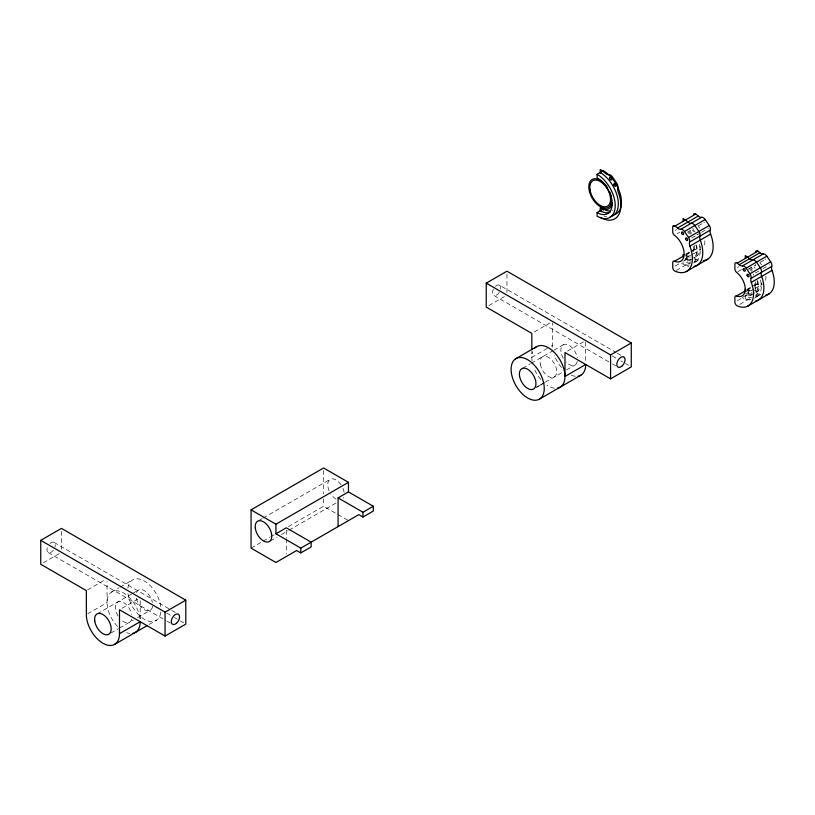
<?xml version="1.0" encoding="UTF-8"?>
<svg xmlns="http://www.w3.org/2000/svg" width="815" height="815" viewBox="0 0 815 815"><rect width="100%" height="100%" fill="white"/><g stroke="black" fill="none" stroke-linecap="round" stroke-linejoin="round"><path stroke-width="0.61" stroke-dasharray="4.08 3.06" d="M110.911 633.011L118.419 628.671M119.489 628.049L133.395 620.011M544.033 382.897L536.443 387.298L544.094 382.897M536.953 387.013L544.328 382.734M545.388 382.123L562.34 372.373M149.145 624.453L156.572 620.154M746.784 289.457L750.982 287.033M752.031 286.422L756.228 283.997M43.338 562.788L60.178 553.069M488.827 305.584L504.373 296.609M675.309 230.4L676.613 229.657M677.071 233.783L679.659 232.285M687.605 232.041L690.875 230.156M698.506 225.745L702.866 223.229M691.741 237.98L700.462 232.937M701.552 232.316L707.002 229.168M87.633 589.856L104.463 580.137M534.416 331.899L549.952 322.934M685.68 254.168L689.877 251.743M690.926 251.132L694.074 249.319M686.128 254.555L690.02 252.304M692.607 250.816L695.195 249.319A16.117 9.301 60 0 0 700.686 249.645M685.67 255.156L689.561 252.915M692.149 251.417L693.443 250.663A2.934 1.691 60 0 1 695.195 249.319M685.802 255.859L686.189 255.635A19.784 11.42 60 0 0 690.04 257.234M685.109 258.722L692.74 254.321M693.83 253.689L700.37 249.91M684.121 260.423L686.189 259.231A24.175 13.957 60 0 0 690.896 261.177M675.309 265.965L679.201 263.724M684.376 260.729L690.855 256.99M111.41 592.148L119.041 587.737M120.131 587.116L132.132 580.188M689.867 260.209L692.974 258.416M694.013 257.815L696.081 256.623M676.338 270.427L690.58 262.206M694.462 259.954L695.755 259.211A27.842 16.076 60 0 0 699.066 260.331M694.136 262.817L698.282 260.423A24.175 13.957 60 0 1 694.044 261.554M87.633 613.777L107.06 602.56L107.06 581.625M547.364 348.351L531.828 357.327L531.828 351.346M551.246 346.11L552.55 345.366L552.55 322.934M131.694 593.952L98.126 613.328M132.784 593.33L138.244 590.182M258.732 520.602L262.033 518.697M263.133 518.065L330.156 479.363M522.659 368.237L530.29 363.826M531.38 363.195L552.774 350.837M553.823 350.236L563.257 344.786M122.077 608.245L137.623 599.269M567.566 351.041L584.406 341.322M251.061 548.128L262.053 541.792M263.153 541.15L269.745 537.35M270.845 536.718L274.135 534.813M288.418 526.561L323.586 506.258L348.453 520.622M737.473 267.503L738.767 266.76M566.547 369.939L574.982 365.079M270.458 540.905L277.049 537.095M281.44 534.559L288.031 530.748M289.131 530.117L336.381 502.835M137.664 617.546L150.459 610.16M737.911 271.609L741.793 269.368M748.252 269.245L755.882 264.834M760.252 262.318L765.703 259.17M755.383 273.005L758.663 271.12M763.023 268.593L766.294 266.709M746.968 289.967L750.86 287.726M754.741 285.474L757.329 283.987A14.65 8.456 60 0 0 762.259 284.201M746.54 290.578L750.421 288.337M754.313 286.096L755.607 285.342A2.934 1.691 60 0 1 757.329 283.987M746.285 291.526L748.353 290.334A18.317 10.575 60 0 0 751.919 291.811M745.511 293.94L754.232 288.897M755.322 288.276L761.862 284.496M743.178 296.915L748.353 293.92A22.708 13.111 60 0 0 751.277 295.295M737.473 300.654L742.659 297.658M745.246 296.161L751.725 292.422M754.313 290.924L755.607 290.181L755.607 285.342M751.298 294.826L757.512 291.24M739.806 304.372L751.461 297.638M755.342 295.397L757.94 293.899A26.375 15.23 60 0 0 761.016 294.918M754.527 298.035L759.712 295.04M495.459 286.34A5.858 3.382 -60 0 1 499.534 285.209L616.15 352.538M617.25 353.17L623.852 356.99M612.289 355.931L617.036 358.671M620.836 360.862L622.731 361.962M625.584 363.602L628.436 365.252M493.381 289.121A5.858 3.382 -60 0 0 493.666 295.356L611.393 363.327M612.493 363.959L615.794 365.864M54.045 542.413L170.661 609.742M171.761 610.374L177.263 613.552M166.8 613.135L171.547 615.875M174.4 617.515L177.242 619.166M180.095 620.806L184.842 623.546M48.177 552.56L165.903 620.531M167.004 621.162L170.304 623.067M748.353 290.334L748.353 293.92M745.246 296.314L745.246 298.708A26.375 15.23 60 0 0 749.342 300.541M693.443 250.663L693.443 251.57M686.189 255.635L686.189 259.231M683.082 261.625L683.082 264.009A27.842 16.076 60 0 0 688.848 266.342M585.7 342.076L585.7 363.011M506.961 274.186L506.961 293.624M323.586 470.449L323.586 493.91M323.586 498.851L323.586 506.258M286.289 530.188L286.289 537.615M286.289 538.878L286.289 553.986M140.211 600.767L140.211 618.717M61.471 531.38L61.471 549.33M613.023 209.873A21.241 12.266 60 0 1 612.422 210.576M606.676 216.729A25.642 14.802 60 0 1 604.149 216.138M336.014 499.086A11.726 6.764 60 0 1 330.788 493.931M329.077 490.742A11.726 6.764 60 0 1 330.462 479.2A11.726 6.764 60 0 1 341.24 485.098M342.952 488.287A11.726 6.764 60 0 1 344.164 492.474M343.726 497.486A11.726 6.764 60 0 1 343.38 498.159M160.8 612.085A23.441 13.539 60 0 1 144.632 619.471A23.441 13.539 60 0 1 127.986 593.778M127.904 588.257A23.441 13.539 60 0 1 144.072 580.871A23.441 13.539 60 0 1 160.718 606.564M129.738 633.449A23.441 13.539 60 0 1 126.651 632.695M117.533 626.409A23.441 13.539 60 0 1 107.437 598.719A23.441 13.539 60 0 1 124.471 593.503A23.441 13.539 60 0 1 140.109 619.502M152.578 606.126A11.726 6.764 60 0 1 144.866 610.017A11.726 6.764 60 0 1 136.319 597.904M136.513 592.556A11.726 6.764 60 0 1 144.683 590.793A11.726 6.764 60 0 1 152.385 602.438M131.673 619.115A11.726 6.764 60 0 1 120.956 619.644M118.032 615.957A11.726 6.764 60 0 1 119.377 601.46A11.726 6.764 60 0 1 131.663 614.398M49.97 543.544A5.858 3.382 -60 0 1 54.177 542.495A5.858 3.382 -60 0 1 54.962 547.018M53.383 550.186A5.858 3.382 -60 0 1 48.034 552.468A5.858 3.382 -60 0 1 47.891 546.325M554.506 388.215A23.441 13.539 60 0 1 546.916 385.098M540.783 379.505A23.441 13.539 60 0 1 534.528 369.358M532.103 360.964A23.441 13.539 60 0 1 532.725 351.611M575.227 376.255A23.441 13.539 60 0 1 570.612 374.859M561.504 367.534A23.441 13.539 60 0 1 554.394 355.218M552.611 347.119A23.441 13.539 60 0 1 552.55 345.366M577.275 361.381A11.726 6.764 60 0 1 566.068 362.074M563.257 358.315A11.726 6.764 60 0 1 565.264 344.236A11.726 6.764 60 0 1 577.275 357.897M499.534 285.209A5.858 3.382 -60 0 1 500.583 289.305M499.208 292.493A5.858 3.382 -60 0 1 493.666 295.356M693.932 228.169A1.467 0.846 60 0 1 693.769 228.465M697.834 234.445A1.467 0.846 60 0 1 696.856 234.343M755.536 264.906A1.467 0.846 60 0 1 754.904 265.232M690.692 255.472A16.117 9.301 60 0 1 685.558 255.553M687.921 232.163A16.117 9.301 60 0 1 689.368 233.936M694.288 245.366A16.117 9.301 60 0 1 693.871 251.764M751.573 290.293A14.65 8.456 60 0 1 746.754 289.875M748.944 268.135A14.65 8.456 60 0 1 753.671 275.073M755.546 281.807A14.65 8.456 60 0 1 754.782 287.359M690.804 259.211A19.784 11.42 60 0 1 685.12 258.437M689.928 231.154A19.784 11.42 60 0 1 691.629 233.436M696.611 245.009A19.784 11.42 60 0 1 693.83 257.825M699.26 244.256A24.175 13.957 60 0 1 693.534 262.939M690.336 263.347A24.175 13.957 60 0 1 684.335 261.686M692.516 230.268A24.175 13.957 60 0 1 693.534 231.694M760.446 279.963A22.708 13.111 60 0 1 755.057 297.516M752.062 297.893A22.708 13.111 60 0 1 746.418 296.344M754.109 266.821A22.708 13.111 60 0 1 755.057 268.166M751.583 293.869A18.317 10.575 60 0 1 747.131 293.054M750.737 266.8A18.317 10.575 60 0 1 752.388 268.828M757.777 280.625A18.317 10.575 60 0 1 755.199 292.483M689.327 264.997A24.175 13.957 60 0 1 681.513 263.622M689.327 231.959A24.175 13.957 60 0 1 690.753 233.976M695.867 244.989A24.175 13.957 60 0 1 694.288 262.135M690.835 259.527A19.784 11.42 60 0 1 683.826 260.831M693.422 246.395A19.784 11.42 60 0 1 693.728 253.954M700.126 246.079A19.784 11.42 60 0 1 693.85 257.428M692.618 228.852A19.784 11.42 60 0 1 695.012 232.041M750.921 299.563A22.708 13.111 60 0 1 742.139 297.506M750.921 268.522A22.708 13.111 60 0 1 752.255 270.417M757.064 280.757A22.708 13.111 60 0 1 755.576 296.874M752.194 294.195A18.317 10.575 60 0 1 745.705 295.397M754.873 283.6A18.317 10.575 60 0 1 754.873 289.04M760.823 294.266A22.708 13.111 60 0 1 755.729 296.11M761.302 282.856A18.317 10.575 60 0 1 755.444 291.984M757.94 293.899A2.934 1.691 60 0 1 755.607 290.181M765.937 258.762A1.467 0.846 60 0 1 765.112 259.211M769.492 264.865A1.467 0.846 60 0 1 769.146 264.906M759.886 262.766A14.65 8.456 60 0 1 761.505 264.763M765.937 276.204A14.65 8.456 60 0 1 765.071 281.521M695.755 259.211A2.934 1.691 60 0 1 693.83 257.112M704.313 222.077A1.467 0.846 60 0 1 703.956 222.597M708.357 228.169A1.467 0.846 60 0 1 708.021 228.567M698.037 225.908A16.117 9.301 60 0 1 699.841 228.108M704.802 240.802A16.117 9.301 60 0 1 703.834 246.711M540.284 364.132A11.726 6.764 60 0 0 553.905 377.233A11.726 6.764 60 0 0 551.022 359.323A11.726 6.764 60 0 0 540.284 364.132"/><path stroke-width="1.22" d="M147.026 625.686L114.63 644.4M597.089 174.288A25.642 14.802 60 0 1 615.223 205.696A25.642 14.802 60 0 1 597.089 216.158L597.089 212.572A21.241 12.266 60 0 0 612.116 203.903A21.241 12.266 60 0 0 597.089 177.884L597.089 174.288L603.314 170.702A25.642 14.802 60 0 1 620.684 195.692A25.642 14.802 60 0 1 613.226 214.885M597.089 212.572L603.314 208.986A21.241 12.266 60 0 0 610.211 211.034M40.75 540.355L61.471 528.395L185.789 600.166L185.789 624.096L165.068 636.057L119.489 609.742L119.489 633.663A23.441 13.539 60 0 1 102.914 643.239A23.441 13.539 60 0 1 86.339 614.53L86.339 590.6L40.75 564.286L40.75 540.355L165.068 612.136L185.789 600.166M531.828 349.849L531.828 333.396L486.239 307.082L486.239 283.151L506.961 271.191L631.279 342.972L631.279 366.893L610.567 378.853L564.978 352.538L564.978 376.469L585.7 364.499A23.441 13.539 60 0 1 578.192 376.194M674.015 226.326L675.309 225.572M710.629 234.129L689.908 246.089A27.842 16.076 60 0 1 675.044 271.171A2.934 1.691 60 0 1 672.721 267.463L672.721 262.634A2.934 1.691 60 0 1 674.474 261.279A16.117 9.301 60 0 0 684.121 253.842A16.117 9.301 60 0 0 674.474 235.27A2.934 1.691 60 0 1 672.721 231.898L672.721 227.069A2.934 1.691 60 0 1 675.044 226.03L695.755 214.07A27.842 16.076 60 0 1 698.272 216.057A5.858 3.382 60 0 0 701.572 217.32A4.391 2.537 60 0 1 705.179 219.541L709.254 225.511A4.391 2.537 60 0 1 710.313 230.105A5.858 3.382 60 0 0 710.629 234.129A27.842 16.076 60 0 1 703.284 260.668M675.044 226.03A27.842 16.076 60 0 1 677.55 228.017L698.272 216.057M677.55 228.017A5.858 3.382 60 0 0 680.851 229.28L701.572 217.32M680.851 229.28A4.391 2.537 60 0 1 684.457 231.511L705.179 219.541M689.908 246.089A5.858 3.382 60 0 1 689.592 242.065A4.391 2.537 60 0 0 688.532 237.471L709.254 225.511M689.592 242.065L710.313 230.105M674.474 261.279L683.541 256.042M275.928 533.774L286.289 527.794L311.157 542.148L311.157 546.936L300.796 552.916L296.65 550.522L275.928 562.493L251.061 548.128L251.061 509.854L323.586 467.983L348.453 482.337L348.453 491.903L373.311 506.258L373.311 511.046L362.95 517.026L358.814 514.632L300.796 548.128L275.928 533.774L275.928 524.208L348.453 482.337M515.457 358.875L536.178 346.905M686.25 271.589L707.777 259.16M745.246 291.526L745.246 289.131A14.65 8.456 60 0 0 736.607 272.353A2.934 1.691 60 0 1 734.886 269.001L734.886 264.162A2.934 1.691 60 0 1 737.218 263.133L757.94 251.173L759.926 252.742A5.858 3.382 60 0 0 763.197 253.944A4.391 2.537 60 0 1 766.823 256.175L770.684 261.819A4.391 2.537 60 0 1 771.734 266.434A5.858 3.382 60 0 0 772.009 270.417A26.375 15.23 60 0 1 765.866 295.091M737.218 263.133L739.205 264.702L759.926 252.742M338.093 526.602L338.093 497.884L348.453 491.903M739.205 264.702A5.858 3.382 60 0 0 742.475 265.904L763.197 253.944M742.475 265.904A4.391 2.537 60 0 1 746.102 268.135L766.823 256.175M119.489 633.663L140.211 621.702M745.246 289.131A14.65 8.456 60 0 1 736.607 295.947A2.934 1.691 60 0 0 734.886 297.312L734.886 302.141A2.934 1.691 60 0 0 737.218 305.859A26.375 15.23 60 0 0 751.287 282.377A5.858 3.382 60 0 1 751.012 278.394A4.391 2.537 60 0 0 749.963 273.789L770.684 261.819M486.239 283.151L610.567 354.933L631.279 342.972M580.84 375.236L539.907 398.841M751.012 278.394L771.734 266.434M751.287 282.377L772.009 270.417M736.607 295.947L744.38 291.464M338.093 497.884L362.95 512.248L373.311 506.258M747.661 306.216L769.136 293.818M251.061 509.854L275.928 524.208M746.102 268.135L749.963 273.789M684.457 231.511L688.532 237.471M745.246 258.029L745.246 255.635A26.375 15.23 60 0 1 749.566 258.722A5.858 3.382 60 0 0 752.836 259.924A4.391 2.537 60 0 1 756.463 262.155L760.324 267.799A4.391 2.537 60 0 1 761.373 272.414A5.858 3.382 60 0 0 761.648 276.397A26.375 15.23 60 0 1 755.627 301.051M683.082 220.947L683.082 218.552A27.842 16.076 60 0 1 687.911 222.037A5.858 3.382 60 0 0 691.212 223.3A4.391 2.537 60 0 1 694.818 225.531L698.893 231.491A4.391 2.537 60 0 1 699.953 236.085A5.858 3.382 60 0 0 700.268 240.109A27.842 16.076 60 0 1 694.105 266.474M683.082 256.837L683.082 254.443A16.117 9.301 60 0 0 683.917 254.891M610.567 354.933L610.567 378.853M603.314 170.702L603.314 171.598M603.314 208.986L603.314 210.107M600.207 173.096L600.207 169.51A29.299 16.921 60 0 1 605.545 173.401A5.858 3.382 60 0 0 608.866 174.705A4.391 2.537 60 0 1 612.452 176.937L616.741 183.222A4.391 2.537 60 0 1 617.811 187.786A5.858 3.382 60 0 0 618.157 191.861A29.299 16.921 60 0 1 600.207 217.361M600.207 211.38L600.207 207.784A17.584 10.147 60 0 0 612.432 203.098M362.95 512.248L362.95 517.026M300.796 548.128L300.796 552.916M165.068 612.136L165.068 636.057M610.231 212.134A21.241 12.266 60 0 1 600.207 210.779M600.207 172.495A25.642 14.802 60 0 1 617.566 197.424A25.642 14.802 60 0 1 610.211 216.668M140.211 621.387A23.441 13.539 60 0 1 132.702 633.387M534.62 348.3A23.441 13.539 60 0 1 560.18 360.23A23.441 13.539 60 0 1 557.47 388.154M609.793 191.851A16.117 9.301 60 0 1 601.827 207.397A16.117 9.301 60 0 1 589.265 183.416A16.117 9.301 60 0 1 607.664 187.796M755.607 252.202A2.934 1.691 60 0 1 757.94 251.173M693.484 214.671A2.934 1.691 60 0 1 695.755 214.07M613.838 184.608A1.467 0.846 60 0 0 615.529 186.268A1.467 0.846 60 0 0 615.193 184.037A1.467 0.846 60 0 0 613.838 184.608M609.559 178.393A1.467 0.846 60 0 0 611.281 179.972A1.467 0.846 60 0 0 610.853 177.711A1.467 0.846 60 0 0 609.559 178.393M255.309 528.171A11.726 6.764 60 0 0 268.716 541.832A11.726 6.764 60 0 0 266.454 524.157A11.726 6.764 60 0 0 255.309 528.171M94.723 620.877A11.726 6.764 60 0 0 108.14 634.539A11.726 6.764 60 0 0 105.869 616.863A11.726 6.764 60 0 0 94.723 620.877M176.509 623.261A5.858 3.382 -60 0 0 178.363 614.184A5.858 3.382 -60 0 0 171.425 620.337A5.858 3.382 -60 0 0 176.509 623.261M511.443 373.362A23.441 13.539 60 0 0 538.705 399.513A23.441 13.539 60 0 0 532.888 363.694A23.441 13.539 60 0 0 511.443 373.362M519.562 376.112A11.726 6.764 60 0 0 533.193 389.183A11.726 6.764 60 0 0 530.29 371.273A11.726 6.764 60 0 0 519.562 376.112M621.998 366.067A5.858 3.382 -60 0 0 623.852 356.99A5.858 3.382 -60 0 0 616.924 363.133A5.858 3.382 -60 0 0 621.998 366.067M590.029 189.824A14.65 8.456 60 0 0 606.992 206.389A14.65 8.456 60 0 0 603.589 184.078A14.65 8.456 60 0 0 590.029 189.824M743.198 269.561A1.467 0.846 60 0 0 744.91 271.171A1.467 0.846 60 0 0 744.523 268.93A1.467 0.846 60 0 0 743.198 269.561M747.06 275.215A1.467 0.846 60 0 0 748.771 276.825A1.467 0.846 60 0 0 748.384 274.584A1.467 0.846 60 0 0 747.06 275.215M681.544 232.896A1.467 0.846 60 0 0 683.235 234.557A1.467 0.846 60 0 0 682.909 232.336A1.467 0.846 60 0 0 681.544 232.896M685.619 238.826A1.467 0.846 60 0 0 687.3 240.537A1.467 0.846 60 0 0 687.014 238.326A1.467 0.846 60 0 0 685.619 238.826"/></g></svg>
